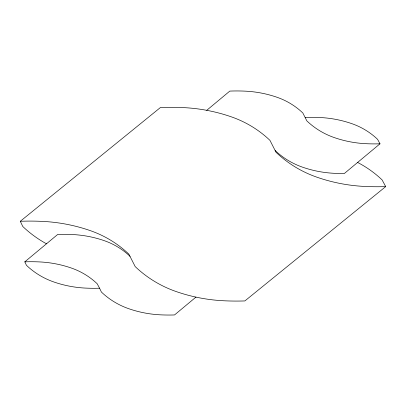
<?xml version="1.0" encoding="UTF-8"?>
<svg xmlns="http://www.w3.org/2000/svg" width="406" height="406" viewBox="0 0 406 406"><rect width="100%" height="100%" fill="white"/><g stroke="black" fill="none" stroke-linecap="round" stroke-linejoin="round"><path stroke-width="0.61" d="M195.946 297.111L174.524 314.949A170.124 166.77 -17.2 0 1 160.243 314.823A112.609 110.391 -17.2 0 1 128.57 308.641A76.348 74.841 -17.2 0 1 101.404 292.056L99.577 288.209A170.124 166.77 -17.2 0 1 85.301 288.082A112.609 110.391 -17.2 0 1 53.628 281.901A76.348 74.841 -17.2 0 1 26.456 265.311L24.807 261.84L57.682 234.46A170.124 166.77 -17.2 0 1 72.796 234.556A112.609 110.391 -17.2 0 1 104.464 240.738A71.903 70.487 -17.2 0 1 130.052 256.359M206.725 110.315L229.801 91.096A170.124 166.77 -17.2 0 1 245.564 91.167A112.609 110.391 -17.2 0 1 277.237 97.349A71.903 70.487 -17.2 0 1 302.825 112.975L306.87 120.912A76.348 74.841 -17.2 0 0 334.042 137.497A112.609 110.391 -17.2 0 0 365.715 143.683A170.124 166.77 -17.2 0 0 379.991 143.81L377.59 139.339A71.903 70.487 -17.2 0 0 352.007 123.718A112.609 110.391 -17.2 0 0 320.334 117.537A170.124 166.77 -17.2 0 0 305.221 117.441M379.991 143.81L344.334 173.509A170.124 166.77 -17.2 0 1 334.036 173.296A112.609 110.391 -17.2 0 1 302.363 167.115A76.348 74.841 -17.2 0 1 275.197 150.53M46.477 243.793A114.522 112.264 -17.2 0 1 22.772 226.482L20.3 221.275L160.411 107.539A255.186 250.152 -17.2 0 1 184.06 107.646A168.916 165.587 -17.2 0 1 231.567 116.923A107.854 105.727 -17.2 0 1 269.949 140.354L276.019 152.265A114.522 112.264 -17.2 0 0 316.776 177.148A168.916 165.587 -17.2 0 0 364.283 186.42A255.186 250.152 -17.2 0 0 385.7 186.608L382.102 179.909A107.854 105.727 -17.2 0 0 357.605 162.451M385.7 186.608L244.869 300.937A255.186 250.152 -17.2 0 1 223.452 300.75A168.916 165.587 -17.2 0 1 175.945 291.478A114.522 112.264 -17.2 0 1 135.193 266.595L128.854 254.126A107.854 105.727 -17.2 0 0 90.472 230.694A168.916 165.587 -17.2 0 0 42.965 221.417A255.186 250.152 -17.2 0 0 20.3 221.275M99.577 288.209L97.176 283.743A71.903 70.487 -17.2 0 0 71.593 268.122A112.609 110.391 -17.2 0 0 39.92 261.936A170.124 166.77 -17.2 0 0 24.807 261.84"/></g></svg>
